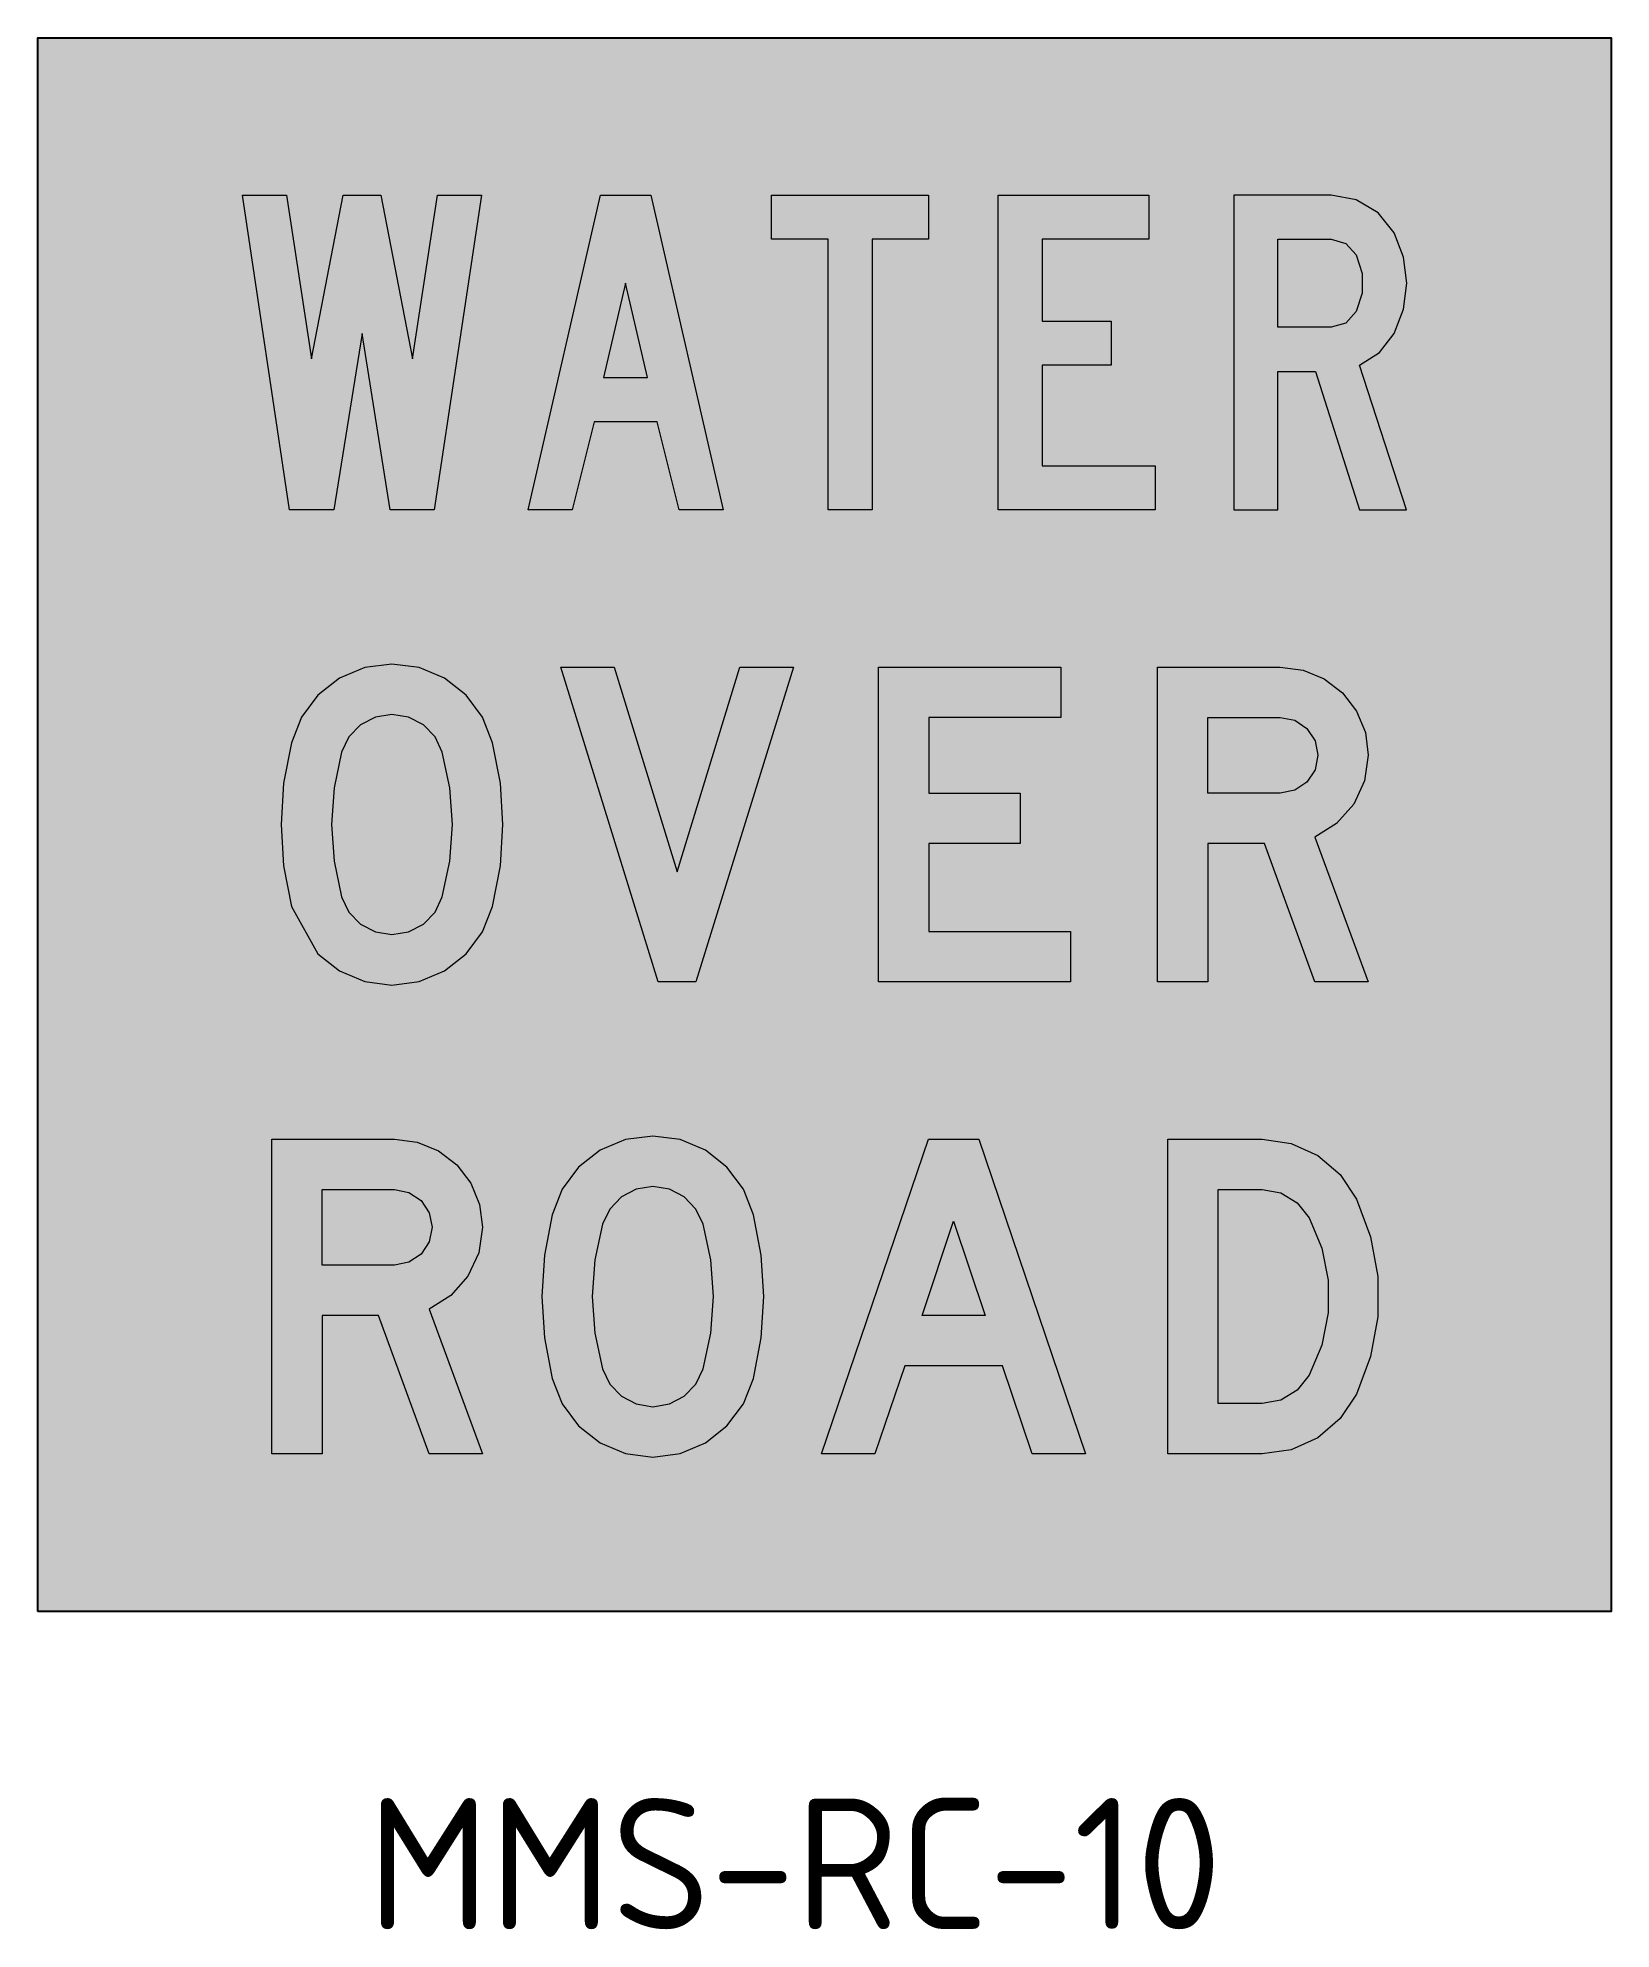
# Model space of a CAD drawing. Extents: x 155.5 to 215.5, y 161.7 to 233.9.
import ezdxf

# ---------------------------------------------------------------- set-up
doc = ezdxf.new("R2010")
doc.units = 0
doc.layers.add('L25', color=1, linetype='CONTINUOUS')
doc.layers.add('yellow', color=50, linetype='CONTINUOUS')
doc.styles.add('ISO', font='iso3098b.shx')

msp = doc.modelspace()

# ---------------------------------------------------------------- hatches: boundary and pattern name
at = {"layer": 'L25'}
h = msp.add_hatch(color=256, dxfattribs=at)
h.paths.add_polyline_path([(192.076, 215.859), (192.076, 227.856), (197.831, 227.856), (197.831, 226.177), (193.752, 226.177), (193.752, 223.055), (196.393, 223.055), (196.393, 221.375), (193.752, 221.375), (193.752, 217.539), (198.069, 217.539), (198.069, 215.859)])
h.paths.add_polyline_path([(185.591, 215.859), (185.591, 226.177), (183.435, 226.177), (183.435, 227.856), (189.428, 227.856), (189.428, 226.177), (187.271, 226.177), (187.271, 215.859)])
h.paths.add_polyline_path([(174.154, 215.859), (176.91, 227.856), (178.832, 227.856), (181.589, 215.859), (179.909, 215.859), (179.071, 219.219), (176.672, 219.219), (175.834, 215.859)])
h.paths.add_polyline_path([(165.061, 215.859), (163.262, 227.856), (164.942, 227.856), (165.899, 221.617), (167.098, 227.856), (168.54, 227.856), (169.739, 221.617), (170.697, 227.856), (172.376, 227.856), (170.577, 215.859), (168.897, 215.859), (167.821, 222.578), (166.741, 215.859)])
h.paths.add_polyline_path([(177.033, 220.898), (178.709, 220.898), (177.871, 224.497)], flags=16)
h.paths.add_polyline_path([(204.778, 222.817), (202.741, 222.817), (202.741, 226.177), (204.778, 226.177), (205.342, 226.014), (205.735, 225.577), (205.956, 224.869), (205.956, 224.125), (205.735, 223.416), (205.342, 222.979)], flags=16)
h.paths.add_polyline_path([(207.177, 222.578), (207.538, 223.507), (207.661, 224.497), (207.538, 225.487), (207.177, 226.415), (206.57, 227.177), (205.735, 227.679), (204.778, 227.856), (201.061, 227.856), (201.061, 215.859), (202.741, 215.859), (202.741, 221.137), (204.178, 221.137), (205.858, 215.859), (207.657, 215.859), (205.858, 221.375), (206.62, 221.863)])
h = msp.add_hatch(color=256, dxfattribs=at)
h.paths.add_polyline_path([(187.521, 209.858), (194.475, 209.858), (194.475, 207.936), (189.439, 207.936), (189.439, 205.057), (192.918, 205.057), (192.918, 203.139), (189.439, 203.139), (189.439, 199.779), (194.836, 199.779), (194.836, 197.857), (187.521, 197.857)])
h.paths.add_polyline_path([(175.397, 209.858), (177.434, 209.858), (179.833, 202.059), (182.232, 209.858), (184.269, 209.858), (180.552, 197.857), (179.114, 197.857)])
h.paths.add_polyline_path([(165.126, 206.979), (164.83, 205.429), (164.732, 203.858), (164.83, 202.286), (165.126, 200.736), (166.134, 198.923), (166.958, 198.28), (167.926, 197.875), (168.963, 197.738), (170.003, 197.875), (170.968, 198.28), (171.791, 198.923), (172.42, 199.765), (172.799, 200.736), (173.095, 202.286), (173.193, 203.858), (173.095, 205.429), (172.799, 206.979), (172.42, 207.954), (171.791, 208.793), (170.968, 209.439), (170.003, 209.844), (168.963, 209.978), (167.926, 209.844), (166.958, 209.439), (166.134, 208.793), (165.509, 207.954)])
h.paths.add_polyline_path([(202.834, 205.057), (200.074, 205.057), (200.074, 207.936), (202.834, 207.936), (203.387, 207.832), (203.853, 207.517), (204.167, 207.051), (204.272, 206.499), (204.167, 205.946), (203.853, 205.476), (203.387, 205.166)], flags=16)
h.paths.add_polyline_path([(204.153, 203.377), (206.191, 197.857), (204.153, 197.857), (202.235, 203.139), (200.074, 203.139), (200.074, 197.857), (198.156, 197.857), (198.156, 209.858), (202.834, 209.858), (203.705, 209.746), (204.518, 209.414), (205.215, 208.879), (205.746, 208.182), (206.082, 207.369), (206.191, 206.499), (206.053, 205.523), (205.638, 204.631), (204.988, 203.897)])
h.paths.add_polyline_path([(167.044, 206.618), (166.752, 205.252), (166.654, 203.858), (166.752, 202.463), (167.044, 201.098), (167.322, 200.52), (167.767, 200.061), (168.33, 199.765), (168.963, 199.66), (169.595, 199.765), (170.162, 200.061), (170.606, 200.52), (170.881, 201.098), (171.173, 202.463), (171.275, 203.858), (171.173, 205.252), (170.881, 206.618), (170.606, 207.196), (170.162, 207.655), (169.595, 207.954), (168.963, 208.059), (168.33, 207.954), (167.767, 207.655), (167.322, 207.196)], flags=16)
h = msp.add_hatch(color=256, dxfattribs=at)
h.paths.add_polyline_path([(185.342, 179.859), (189.421, 191.86), (191.339, 191.86), (195.414, 179.859), (193.377, 179.859), (192.239, 183.219), (188.521, 183.219), (187.38, 179.859)])
h.paths.add_polyline_path([(191.578, 185.141), (189.179, 185.141), (190.378, 188.739)], flags=16)
h.paths.add_polyline_path([(169.053, 187.059), (166.296, 187.059), (166.296, 189.938), (169.053, 189.938), (169.606, 189.83), (170.075, 189.519), (170.386, 189.05), (170.494, 188.501), (170.386, 187.948), (170.075, 187.478), (169.606, 187.167)], flags=16)
h.paths.add_polyline_path([(170.375, 185.379), (172.413, 179.859), (170.375, 179.859), (168.453, 185.141), (166.296, 185.141), (166.296, 179.859), (164.378, 179.859), (164.378, 191.86), (169.053, 191.86), (169.923, 191.748), (170.736, 191.412), (171.434, 190.881), (171.968, 190.184), (172.301, 189.371), (172.413, 188.501), (172.272, 187.525), (171.86, 186.633), (171.21, 185.896)])
h.paths.add_polyline_path([(182.748, 182.738), (183.041, 184.288), (183.138, 185.86), (183.041, 187.431), (182.748, 188.977), (182.365, 189.953), (181.737, 190.795), (180.913, 191.438), (179.948, 191.842), (178.908, 191.979), (177.871, 191.842), (176.907, 191.438), (176.079, 190.795), (175.454, 189.953), (175.071, 188.977), (174.779, 187.431), (174.678, 185.86), (174.779, 184.288), (175.071, 182.738), (175.454, 181.763), (176.079, 180.925), (176.907, 180.278), (177.871, 179.874), (178.908, 179.74), (179.948, 179.874), (180.913, 180.278), (181.737, 180.925), (182.365, 181.763)])
h.paths.add_polyline_path([(180.826, 183.1), (181.119, 184.465), (181.22, 185.86), (181.119, 187.254), (180.826, 188.62), (180.552, 189.194), (180.107, 189.657), (179.54, 189.953), (178.908, 190.058), (178.279, 189.953), (177.712, 189.657), (177.268, 189.194), (176.99, 188.62), (176.697, 187.254), (176.6, 185.86), (176.697, 184.465), (176.99, 183.1), (177.268, 182.522), (177.712, 182.063), (178.279, 181.763), (178.908, 181.658), (179.54, 181.763), (180.107, 182.063), (180.552, 182.522)], flags=16)
h.paths.add_polyline_path([(202.144, 179.859), (198.546, 179.859), (198.546, 191.86), (202.144, 191.86), (203.253, 191.701), (204.276, 191.242), (205.125, 190.516), (205.743, 189.577), (206.281, 188.139), (206.555, 186.629), (206.555, 185.09), (206.281, 183.577), (205.743, 182.139), (205.125, 181.203), (204.276, 180.473), (203.253, 180.014)])
h.paths.add_polyline_path([(202.144, 181.781), (200.465, 181.781), (200.465, 189.938), (202.144, 189.938), (202.863, 189.808), (203.488, 189.429), (203.944, 188.858), (204.42, 187.706), (204.666, 186.485), (204.666, 185.235), (204.42, 184.01), (203.944, 182.858), (203.488, 182.287), (202.863, 181.911)], flags=16)
at = {"layer": 'yellow'}
h = msp.add_hatch(color=256, dxfattribs=at)
h.paths.add_polyline_path([(215.457, 233.856), (155.457, 233.856), (155.457, 173.856), (215.457, 173.856)])
h.paths.add_polyline_path([(177.434, 209.858), (179.833, 202.059), (182.232, 209.858), (184.269, 209.858), (180.552, 197.857), (179.114, 197.857), (175.397, 209.858)], flags=16)
h.paths.add_polyline_path([(179.909, 215.859), (179.071, 219.219), (176.672, 219.219), (175.834, 215.859), (174.154, 215.859), (176.91, 227.856), (178.832, 227.856), (181.589, 215.859)], flags=16)
h.paths.add_polyline_path([(172.42, 207.954), (172.799, 206.979), (173.095, 205.429), (173.193, 203.858), (173.095, 202.286), (172.799, 200.736), (172.42, 199.765), (171.791, 198.923), (170.968, 198.28), (170.003, 197.875), (168.963, 197.738), (167.926, 197.875), (166.958, 198.28), (166.134, 198.923), (165.126, 200.736), (164.83, 202.286), (164.732, 203.858), (164.83, 205.429), (165.126, 206.979), (165.509, 207.954), (166.134, 208.793), (166.958, 209.439), (167.926, 209.844), (168.963, 209.978), (170.003, 209.844), (170.968, 209.439), (171.791, 208.793)], flags=16)
h.paths.add_polyline_path([(185.591, 215.859), (185.591, 226.177), (183.435, 226.177), (183.435, 227.856), (189.428, 227.856), (189.428, 226.177), (187.271, 226.177), (187.271, 215.859)], flags=16)
h.paths.add_polyline_path([(187.521, 209.858), (194.475, 209.858), (194.475, 207.936), (189.439, 207.936), (189.439, 205.057), (192.918, 205.057), (192.918, 203.139), (189.439, 203.139), (189.439, 199.779), (194.836, 199.779), (194.836, 197.857), (187.521, 197.857)], flags=16)
h.paths.add_polyline_path([(178.709, 220.898), (177.033, 220.898), (177.871, 224.497)], flags=0)
h.paths.add_polyline_path([(170.606, 207.196), (170.881, 206.618), (171.173, 205.252), (171.275, 203.858), (171.173, 202.463), (170.881, 201.098), (170.606, 200.52), (170.162, 200.061), (169.595, 199.765), (168.963, 199.66), (168.33, 199.765), (167.767, 200.061), (167.322, 200.52), (167.044, 201.098), (166.752, 202.463), (166.654, 203.858), (166.752, 205.252), (167.044, 206.618), (167.322, 207.196), (167.767, 207.655), (168.33, 207.954), (168.963, 208.059), (169.595, 207.954), (170.162, 207.655)], flags=0)
h.paths.add_polyline_path([(170.577, 215.859), (168.897, 215.859), (167.821, 222.578), (166.741, 215.859), (165.061, 215.859), (163.262, 227.856), (164.942, 227.856), (165.899, 221.617), (167.098, 227.856), (168.54, 227.856), (169.739, 221.617), (170.697, 227.856), (172.376, 227.856)], flags=16)
h.paths.add_polyline_path([(192.076, 215.859), (192.076, 227.856), (197.831, 227.856), (197.831, 226.177), (193.752, 226.177), (193.752, 223.055), (196.393, 223.055), (196.393, 221.375), (193.752, 221.375), (193.752, 217.539), (198.069, 217.539), (198.069, 215.859)], flags=16)
h.paths.add_polyline_path([(198.156, 209.858), (202.834, 209.858), (203.705, 209.746), (204.518, 209.414), (205.215, 208.879), (205.746, 208.182), (206.082, 207.369), (206.191, 206.499), (206.053, 205.523), (205.638, 204.631), (204.988, 203.897), (204.153, 203.377), (206.191, 197.857), (204.153, 197.857), (202.235, 203.139), (200.074, 203.139), (200.074, 197.857), (198.156, 197.857)], flags=16)
h.paths.add_polyline_path([(178.908, 191.979), (179.948, 191.842), (180.913, 191.438), (181.737, 190.795), (182.365, 189.953), (182.748, 188.977), (183.041, 187.431), (183.138, 185.86), (183.041, 184.288), (182.748, 182.738), (182.365, 181.763), (181.737, 180.925), (180.913, 180.278), (179.948, 179.874), (178.908, 179.74), (177.871, 179.874), (176.907, 180.278), (176.079, 180.925), (175.454, 181.763), (175.071, 182.738), (174.779, 184.288), (174.678, 185.86), (174.779, 187.431), (175.071, 188.977), (175.454, 189.953), (176.079, 190.795), (176.907, 191.438), (177.871, 191.842)], flags=16)
h.paths.add_polyline_path([(200.074, 207.936), (202.834, 207.936), (203.387, 207.832), (203.853, 207.517), (204.167, 207.051), (204.272, 206.499), (204.167, 205.946), (203.853, 205.476), (203.387, 205.166), (202.834, 205.057), (200.074, 205.057)], flags=0)
h.paths.add_polyline_path([(178.908, 190.058), (179.54, 189.953), (180.107, 189.657), (180.552, 189.194), (180.826, 188.62), (181.119, 187.254), (181.22, 185.86), (181.119, 184.465), (180.826, 183.1), (180.552, 182.522), (180.107, 182.063), (179.54, 181.763), (178.908, 181.658), (178.279, 181.763), (177.712, 182.063), (177.268, 182.522), (176.99, 183.1), (176.697, 184.465), (176.6, 185.86), (176.697, 187.254), (176.99, 188.62), (177.268, 189.194), (177.712, 189.657), (178.279, 189.953)], flags=0)
h.paths.add_polyline_path([(170.736, 191.412), (171.434, 190.881), (171.968, 190.184), (172.301, 189.371), (172.413, 188.501), (172.272, 187.525), (171.86, 186.633), (171.21, 185.896), (170.375, 185.379), (172.413, 179.859), (170.375, 179.859), (168.453, 185.141), (166.296, 185.141), (166.296, 179.859), (164.378, 179.859), (164.378, 191.86), (169.053, 191.86), (169.923, 191.748)], flags=16)
h.paths.add_polyline_path([(189.421, 191.86), (191.339, 191.86), (195.414, 179.859), (193.377, 179.859), (192.239, 183.219), (188.521, 183.219), (187.38, 179.859), (185.342, 179.859)], flags=16)
h.paths.add_polyline_path([(201.061, 215.859), (201.061, 227.856), (204.778, 227.856), (205.735, 227.679), (206.57, 227.177), (207.177, 226.415), (207.538, 225.487), (207.661, 224.497), (207.538, 223.507), (207.177, 222.578), (206.62, 221.863), (205.858, 221.375), (207.657, 215.859), (205.858, 215.859), (204.178, 221.137), (202.741, 221.137), (202.741, 215.859)], flags=16)
h.paths.add_polyline_path([(169.606, 189.83), (170.075, 189.519), (170.386, 189.05), (170.494, 188.501), (170.386, 187.948), (170.075, 187.478), (169.606, 187.167), (169.053, 187.059), (166.296, 187.059), (166.296, 189.938), (169.053, 189.938)], flags=0)
h.paths.add_polyline_path([(190.378, 188.739), (191.578, 185.141), (189.179, 185.141)], flags=0)
h.paths.add_polyline_path([(202.741, 222.817), (202.741, 226.177), (204.778, 226.177), (205.342, 226.014), (205.735, 225.577), (205.956, 224.869), (205.956, 224.125), (205.735, 223.416), (205.342, 222.979), (204.778, 222.817)], flags=0)
h.paths.add_polyline_path([(198.546, 191.86), (202.144, 191.86), (203.253, 191.701), (204.276, 191.242), (205.125, 190.516), (205.743, 189.577), (206.281, 188.139), (206.555, 186.629), (206.555, 185.09), (206.281, 183.577), (205.743, 182.139), (205.125, 181.203), (204.276, 180.473), (203.253, 180.014), (202.144, 179.859), (198.546, 179.859)], flags=16)
h.paths.add_polyline_path([(200.465, 189.938), (202.144, 189.938), (202.863, 189.808), (203.488, 189.429), (203.944, 188.858), (204.42, 187.706), (204.666, 186.485), (204.666, 185.235), (204.42, 184.01), (203.944, 182.858), (203.488, 182.287), (202.863, 181.911), (202.144, 181.781), (200.465, 181.781)], flags=0)

# ---------------------------------------------------------------- linework, layer by layer
at = {"layer": 'L25'}
msp.add_lwpolyline([(155.457, 173.856), (155.457, 233.856), (215.457, 233.856), (215.457, 173.856)], close=True, dxfattribs=at)
at = {"layer": 'L25', "lineweight": 0}
for points in [[(165.061, 215.859), (163.262, 227.856), (164.942, 227.856), (165.899, 221.617), (167.098, 227.856), (168.54, 227.856), (169.739, 221.617), (170.697, 227.856), (172.376, 227.856), (170.577, 215.859), (168.897, 215.859), (167.821, 222.578), (166.741, 215.859), (165.061, 215.859)], [(174.154, 215.859), (176.91, 227.856), (178.832, 227.856), (181.589, 215.859), (179.909, 215.859), (179.071, 219.219), (176.672, 219.219), (175.834, 215.859), (174.154, 215.859)], [(185.591, 215.859), (185.591, 226.177), (183.435, 226.177), (183.435, 227.856), (189.428, 227.856), (189.428, 226.177), (187.271, 226.177), (187.271, 215.859), (185.591, 215.859)], [(192.076, 215.859), (192.076, 227.856), (197.831, 227.856), (197.831, 226.177), (193.752, 226.177), (193.752, 223.055), (196.393, 223.055), (196.393, 221.375), (193.752, 221.375), (193.752, 217.539), (198.069, 217.539), (198.069, 215.859), (192.076, 215.859)], [(207.177, 222.578), (207.538, 223.507), (207.661, 224.497), (207.538, 225.487), (207.177, 226.415), (206.57, 227.177), (205.735, 227.679), (204.778, 227.856), (201.061, 227.856), (201.061, 215.859), (202.741, 215.859), (202.741, 221.137), (204.178, 221.137), (205.858, 215.859), (207.657, 215.859), (205.858, 221.375), (206.62, 221.863)], [(204.778, 222.817), (202.741, 222.817), (202.741, 226.177), (204.778, 226.177), (205.342, 226.014), (205.735, 225.577), (205.956, 224.869), (205.956, 224.125), (205.735, 223.416), (205.342, 222.979)], [(177.033, 220.898), (178.709, 220.898), (177.871, 224.497)], [(165.126, 206.979), (164.83, 205.429), (164.732, 203.858), (164.83, 202.286), (165.126, 200.736), (166.134, 198.923), (166.958, 198.28), (167.926, 197.875), (168.963, 197.738), (170.003, 197.875), (170.968, 198.28), (171.791, 198.923), (172.42, 199.765), (172.799, 200.736), (173.095, 202.286), (173.193, 203.858), (173.095, 205.429), (172.799, 206.979), (172.42, 207.954), (171.791, 208.793), (170.968, 209.439), (170.003, 209.844), (168.963, 209.978), (167.926, 209.844), (166.958, 209.439), (166.134, 208.793), (165.509, 207.954)], [(175.397, 209.858), (177.434, 209.858), (179.833, 202.059), (182.232, 209.858), (184.269, 209.858), (180.552, 197.857), (179.114, 197.857), (175.397, 209.858)], [(187.521, 209.858), (194.475, 209.858), (194.475, 207.936), (189.439, 207.936), (189.439, 205.057), (192.918, 205.057), (192.918, 203.139), (189.439, 203.139), (189.439, 199.779), (194.836, 199.779), (194.836, 197.857), (187.521, 197.857), (187.521, 209.858)], [(204.153, 203.377), (206.191, 197.857), (204.153, 197.857), (202.235, 203.139), (200.074, 203.139), (200.074, 197.857), (198.156, 197.857), (198.156, 209.858), (202.834, 209.858), (203.705, 209.746), (204.518, 209.414), (205.215, 208.879), (205.746, 208.182), (206.082, 207.369), (206.191, 206.499), (206.053, 205.523), (205.638, 204.631), (204.988, 203.897)], [(167.044, 206.618), (166.752, 205.252), (166.654, 203.858), (166.752, 202.463), (167.044, 201.098), (167.322, 200.52), (167.767, 200.061), (168.33, 199.765), (168.963, 199.66), (169.595, 199.765), (170.162, 200.061), (170.606, 200.52), (170.881, 201.098), (171.173, 202.463), (171.275, 203.858), (171.173, 205.252), (170.881, 206.618), (170.606, 207.196), (170.162, 207.655), (169.595, 207.954), (168.963, 208.059), (168.33, 207.954), (167.767, 207.655), (167.322, 207.196)], [(202.834, 205.057), (200.074, 205.057), (200.074, 207.936), (202.834, 207.936), (203.387, 207.832), (203.853, 207.517), (204.167, 207.051), (204.272, 206.499), (204.167, 205.946), (203.853, 205.476), (203.387, 205.166)], [(170.375, 185.379), (172.413, 179.859), (170.375, 179.859), (168.453, 185.141), (166.296, 185.141), (166.296, 179.859), (164.378, 179.859), (164.378, 191.86), (169.053, 191.86), (169.923, 191.748), (170.736, 191.412), (171.434, 190.881), (171.968, 190.184), (172.301, 189.371), (172.413, 188.501), (172.272, 187.525), (171.86, 186.633), (171.21, 185.896)], [(182.748, 182.738), (183.041, 184.288), (183.138, 185.86), (183.041, 187.431), (182.748, 188.977), (182.365, 189.953), (181.737, 190.795), (180.913, 191.438), (179.948, 191.842), (178.908, 191.979), (177.871, 191.842), (176.907, 191.438), (176.079, 190.795), (175.454, 189.953), (175.071, 188.977), (174.779, 187.431), (174.678, 185.86), (174.779, 184.288), (175.071, 182.738), (175.454, 181.763), (176.079, 180.925), (176.907, 180.278), (177.871, 179.874), (178.908, 179.74), (179.948, 179.874), (180.913, 180.278), (181.737, 180.925), (182.365, 181.763)], [(185.342, 179.859), (189.421, 191.86), (191.339, 191.86), (195.414, 179.859), (193.377, 179.859), (192.239, 183.219), (188.521, 183.219), (187.38, 179.859), (185.342, 179.859)], [(202.144, 179.859), (198.546, 179.859), (198.546, 191.86), (202.144, 191.86), (203.253, 191.701), (204.276, 191.242), (205.125, 190.516), (205.743, 189.577), (206.281, 188.139), (206.555, 186.629), (206.555, 185.09), (206.281, 183.577), (205.743, 182.139), (205.125, 181.203), (204.276, 180.473), (203.253, 180.014)], [(169.053, 187.059), (166.296, 187.059), (166.296, 189.938), (169.053, 189.938), (169.606, 189.83), (170.075, 189.519), (170.386, 189.05), (170.494, 188.501), (170.386, 187.948), (170.075, 187.478), (169.606, 187.167)], [(180.826, 183.1), (181.119, 184.465), (181.22, 185.86), (181.119, 187.254), (180.826, 188.62), (180.552, 189.194), (180.107, 189.657), (179.54, 189.953), (178.908, 190.058), (178.279, 189.953), (177.712, 189.657), (177.268, 189.194), (176.99, 188.62), (176.697, 187.254), (176.6, 185.86), (176.697, 184.465), (176.99, 183.1), (177.268, 182.522), (177.712, 182.063), (178.279, 181.763), (178.908, 181.658), (179.54, 181.763), (180.107, 182.063), (180.552, 182.522)], [(202.144, 181.781), (200.465, 181.781), (200.465, 189.938), (202.144, 189.938), (202.863, 189.808), (203.488, 189.429), (203.944, 188.858), (204.42, 187.706), (204.666, 186.485), (204.666, 185.235), (204.42, 184.01), (203.944, 182.858), (203.488, 182.287), (202.863, 181.911)], [(191.578, 185.141), (189.179, 185.141), (190.378, 188.739), (191.578, 185.141)]]:
    msp.add_lwpolyline(points, close=True, dxfattribs=at)

# ---------------------------------------------------------------- texts
at = {"layer": 'yellow', "insert": (168.027, 166.736), "char_height": 5, "width": 60.90595, "attachment_point": 1, "style": 'ISO'}
msp.add_mtext('MMS-RC-10', dxfattribs=at)

doc.saveas('drawing.dxf')
